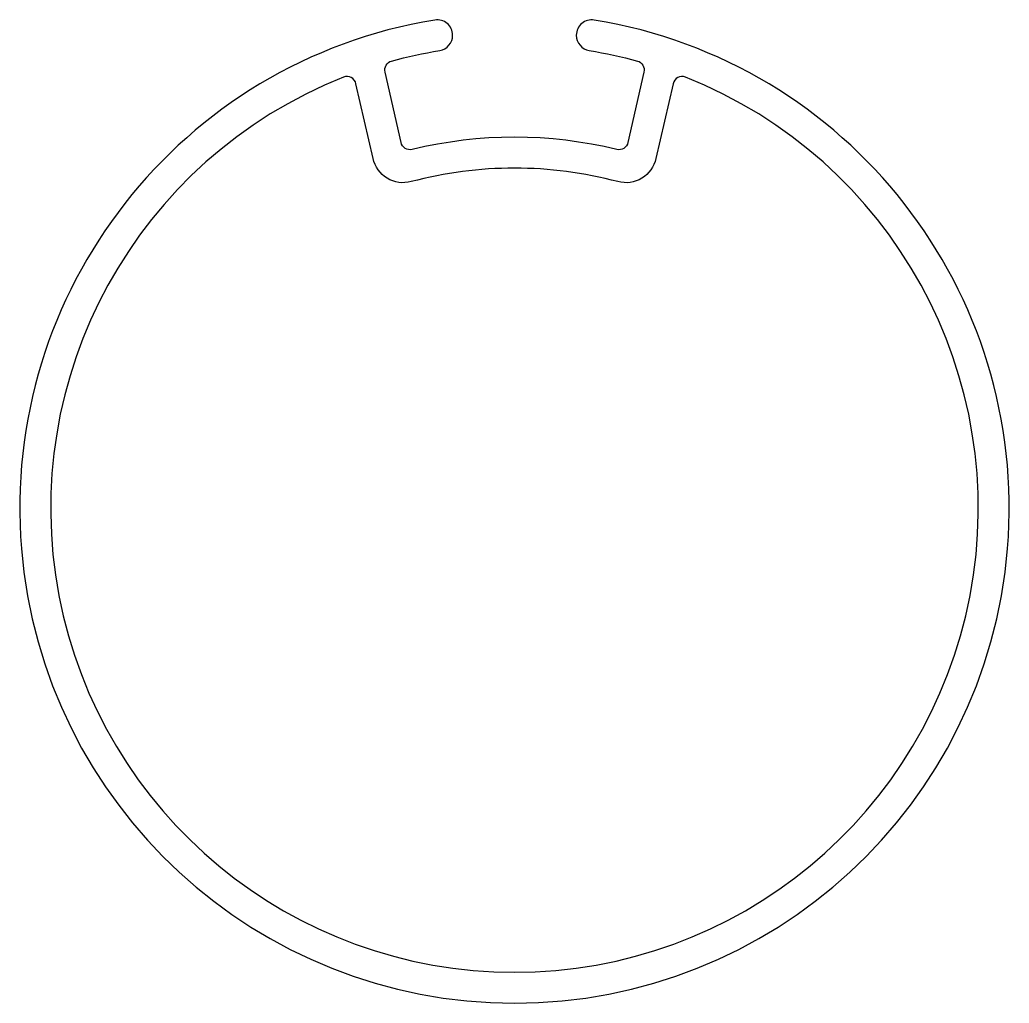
# Model space of a CAD drawing. Extents: x 216.7 to 248.7, y 292.3 to 324.1.
import ezdxf

# ---------------------------------------------------------------- set-up
doc = ezdxf.new("R2010")
doc.units = 0
doc.layers.get('0').update_dxf_attribs({"linetype": 'CONTINUOUS'})

msp = doc.modelspace()

# ---------------------------------------------------------------- linework, layer by layer
for points in [[(229.047, 320.169), (228.528, 322.448, -0.401281), (228.741, 322.804, -0.026538), (230.296, 323.143, 0.367523), (230.715, 323.637), (230.715, 323.637, 0.462498), (230.135, 324.13, 12.318823), (235.296, 324.13, 0.462498), (234.715, 323.637, 0.367523), (235.135, 323.143, -0.026538), (236.689, 322.804, -0.401281), (236.902, 322.448), (236.384, 320.169, -0.41848), (236.02, 319.944, 0.119726), (229.41, 319.944, -0.41848)], [(229.372, 318.903, -0.424884), (228.14, 319.647), (227.589, 322.071, 0.460009), (227.185, 322.283, 5.234076), (238.245, 322.283, 0.460009), (237.842, 322.071), (237.29, 319.647, -0.424884), (236.058, 318.903, 0.13077)]]:
    msp.add_lwpolyline(points, format="xyb", close=True)

doc.saveas('drawing.dxf')
